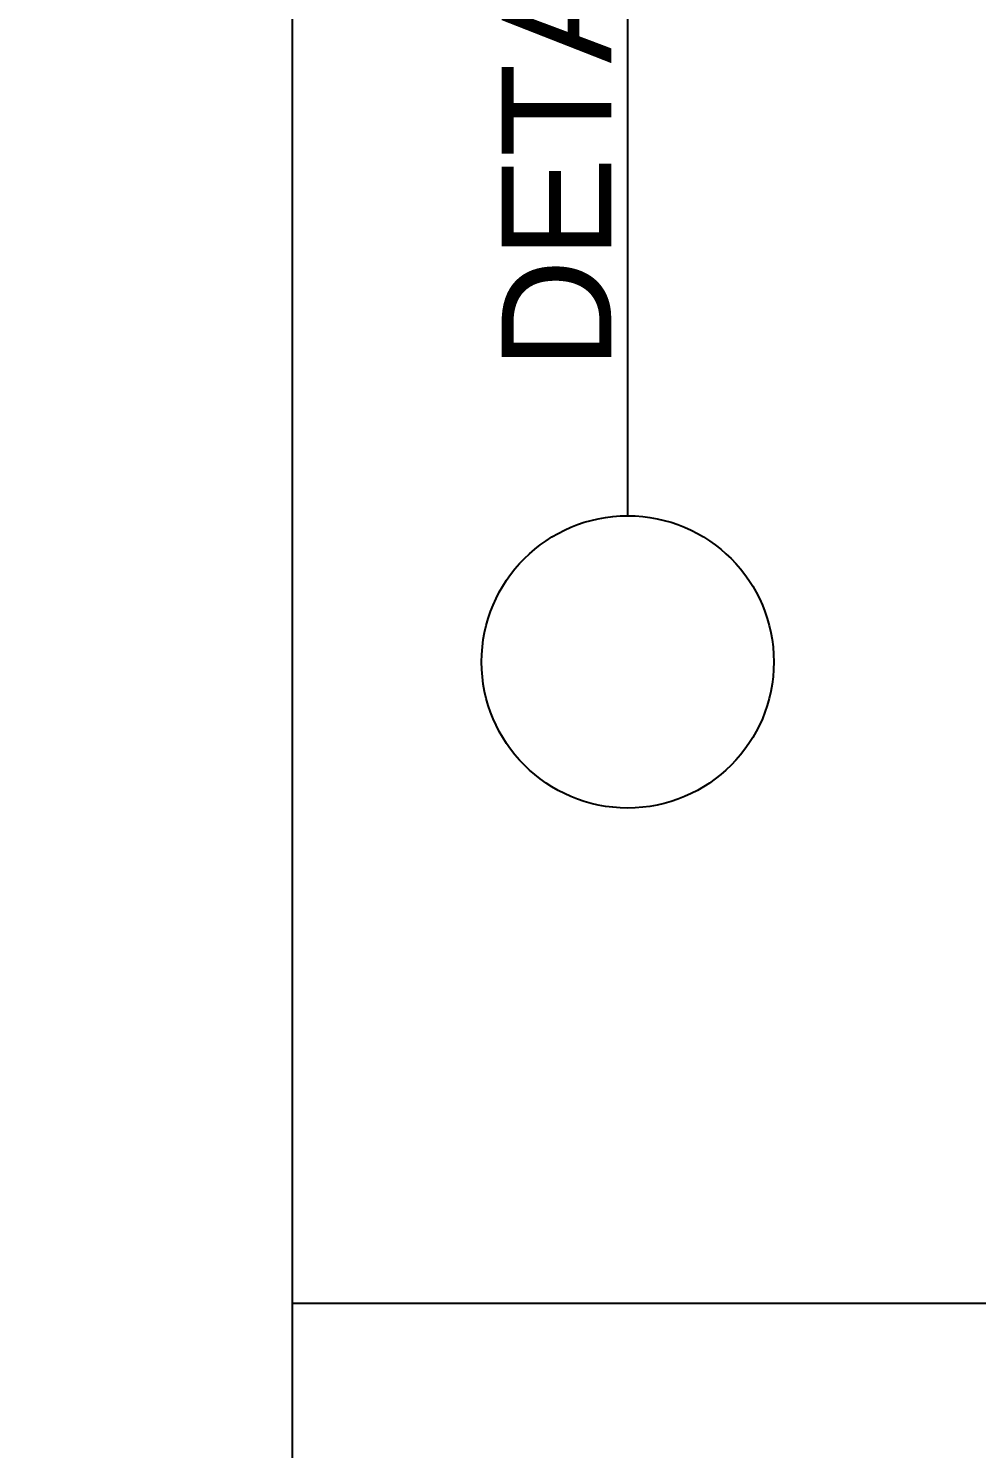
# Model space of a CAD drawing. Header units: inches. Extents: x 10 to 190, y 5 to 37.
# Drawn here: x 134.89 to 138.46, y 19.98 to 25.32 of the extents above; entities that cross this region are included whole.
import ezdxf
from ezdxf import colors
from ezdxf.entities.mleader import LeaderData, LeaderLine
from ezdxf.math import Vec2, Vec3

# ---------------------------------------------------------------- set-up
doc = ezdxf.new("R2010")
doc.units = ezdxf.units.IN
doc.header["$MEASUREMENT"] = 0
doc.styles.get("Standard").update_dxf_attribs({"font": 'arial.ttf'})
doc.styles.add('Tahoma', font='tahoma.ttf')

msp = doc.modelspace()

# ---------------------------------------------------------------- linework, layer by layer
for p, q in [((137.1472, 23.4908), (137.1495, 29.7586)), ((135.886, 20.5278), (165.2229, 20.5278))]:
    msp.add_line(p, q)
msp.add_lwpolyline([(135.886, 35.0457), (165.2229, 35.0457), (165.2229, 5.2458), (135.886, 5.2458)], close=True)
msp.add_circle((137.1472, 22.9408), 0.55)

# ---------------------------------------------------------------- texts
at = {"insert": (137.1618, 24.0408), "char_height": 0.4125, "width": 11.81634, "attachment_point": 7, "rotation": 90}
msp.add_mtext('DETAIL, FRONT TRIMRAIL', dxfattribs=at)

# ---------------------------------------------------------------- leaders
ml = msp.add_multileader_mtext('Standard')
ml.set_content('5/16" STAINLESS STEEL LAG BOLT OR STRUCTURAL SCREW WITH 2-1/2" MIN. EMBEDMENT AND FLAT WASHER', color=256, style='Tahoma')
ml.set_leader_properties()
ml.build(insert=Vec2(0, 0))
ml.multileader.update_dxf_attribs({"dogleg_length": 0.36, "arrow_head_size": 0.3438, "scale": 4})
ctx = ml.context
ctx.base_point, ctx.scale, ctx.char_height, ctx.arrow_head_size, ctx.landing_gap_size, ctx.plane_origin = Vec3(111.3402, 24.0131), 4, 0.34375, 0.3438, 0.495, Vec3(104.3275, 27.2986)
notes = []
notes.append((ctx, [(0, (1, 1, 0), (109.3602, 24.0131), (1, 0), 1.98, [(0, [(103.1886, 25.2255)], 0, [])])]))
ctx.mtext.insert, ctx.mtext.width, ctx.mtext.flow_direction = Vec3(111.8352, 24.1881), 7.577458, 5
for ctx, leaders in notes:
    for number, flags, end, landing, length, lines in leaders:
        leader = LeaderData()
        leader.index, (leader.has_last_leader_line, leader.has_dogleg_vector, leader.attachment_direction) = number, flags
        leader.last_leader_point, leader.dogleg_vector, leader.dogleg_length = Vec3(end), Vec3(landing), length
        for number, points, colour, breaks in lines:
            line = LeaderLine()
            line.index, line.vertices, line.color, line.breaks = number, Vec3.list(points), colors.encode_raw_color(colour), breaks
            leader.lines.append(line)
        ctx.leaders.append(leader)

doc.saveas('drawing.dxf')
